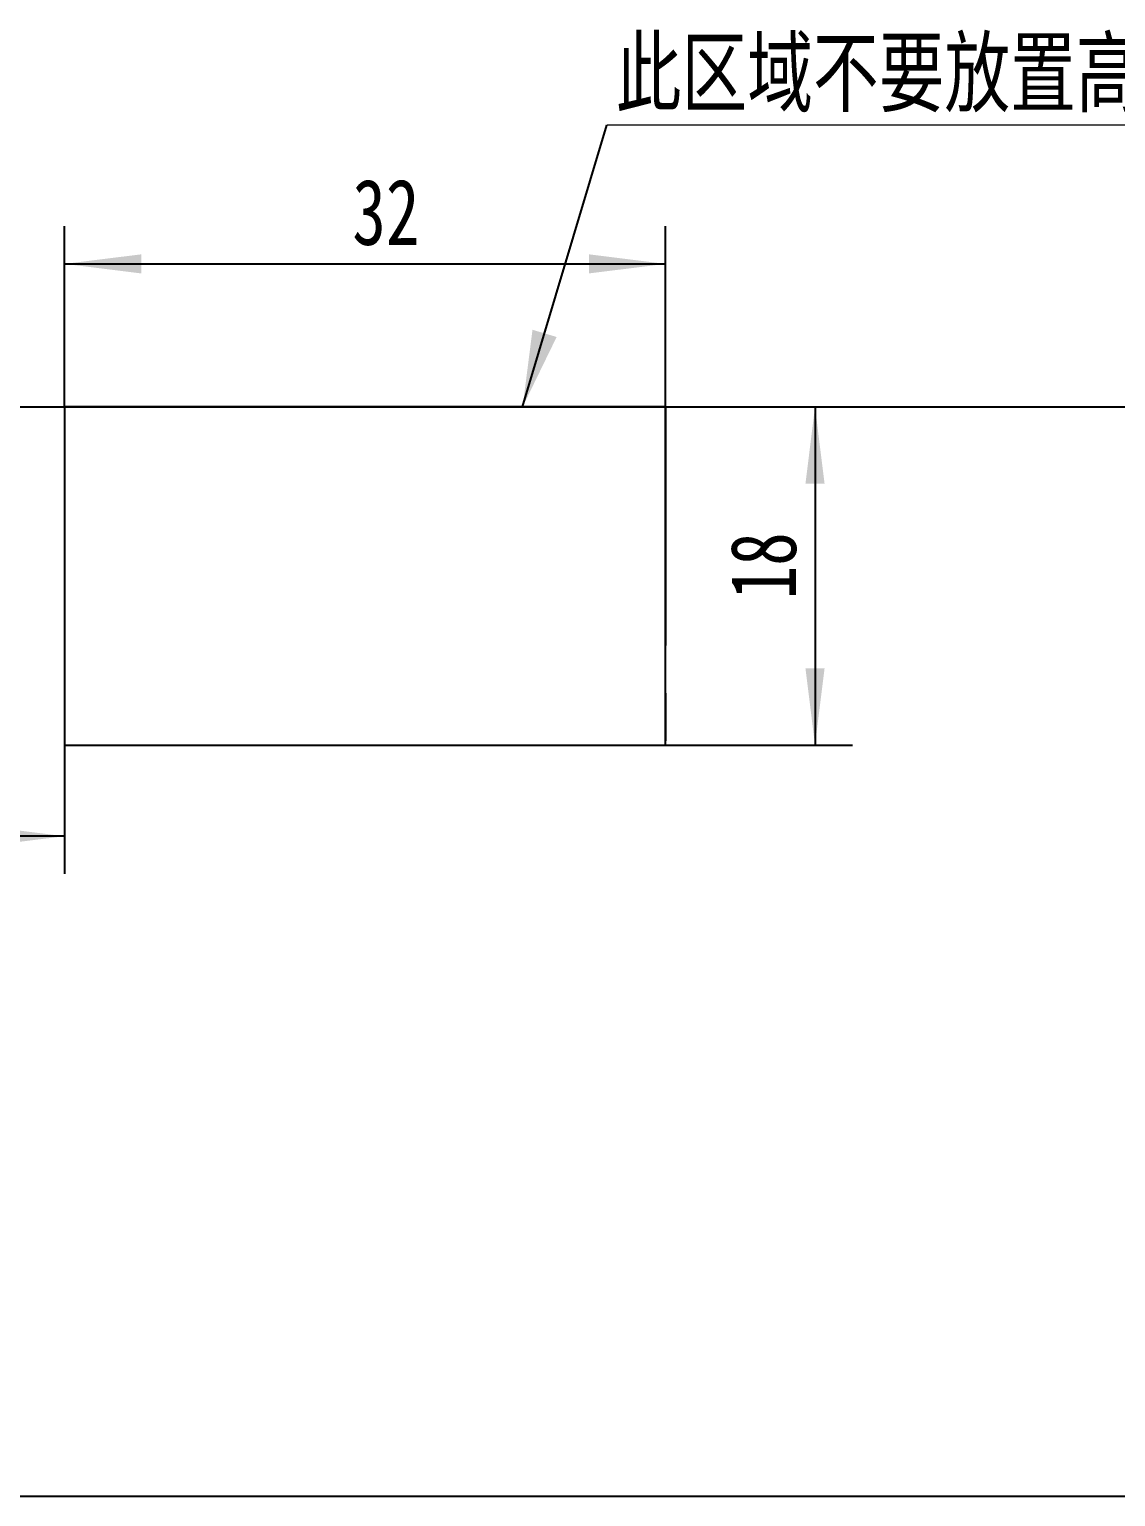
# Model space of a CAD drawing. Header units: millimetres. Extents: x 472 to 883, y 177 to 274.
# Drawn here: x 761.5 to 819.3, y 189.2 to 267.3 of the extents above; entities that cross this region are included whole.
import ezdxf

# ---------------------------------------------------------------- set-up
doc = ezdxf.new("R2010")
doc.units = ezdxf.units.MM
doc.linetypes.add('CENTERX2', pattern=[20.32, 12.7, -2.54, 2.54, -2.54])
doc.layers.add('中心线层', color=1, linetype='CENTERX2', lineweight=25)
doc.layers.add('标注层', color=150, linetype='Continuous', lineweight=25)
doc.styles.add('SLDTEXTSTYLE0', font='hyswlongfangsong.ttf', dxfattribs={"bigfont": 'bigfont'})
doc.styles.add('SLDTEXTSTYLE2', font='hyswlongfangsong.ttf')
doc.styles.get("Standard").update_dxf_attribs({"font": 'hyswlongfangsong.ttf'})
doc.dimstyles.new('SLDDIMSTYLE0', dxfattribs={"dimtxt": 3.5, "dimasz": 4.08, "dimexe": 0, "dimexo": 0.0625, "dimgap": 0.875, "dimtad": 2, "dimrnd": 1e-09, "dimzin": 12, "dimdsep": 46, "dimtxsty": 'SLDTEXTSTYLE2', "dimsah": 1, "dimcen": 0.09, "dimadec": 0, "dimazin": 3, "dimtfac": 1, "dimtofl": 0, "dimtmove": 0, "dimatfit": 3, "dimfxl": 0, "dimfrac": 2, "dimtolj": 1, "dimtzin": 12, "dimarcsym": 0})
doc.dimstyles.new('SLDDIMSTYLE1', dxfattribs={"dimtxt": 3.5, "dimasz": 4.08, "dimexe": 0, "dimexo": 0.0625, "dimgap": 0.875, "dimtad": 2, "dimrnd": 1e-09, "dimzin": 12, "dimdsep": 46, "dimtxsty": 'SLDTEXTSTYLE2', "dimsah": 1, "dimcen": 0.09, "dimadec": 0, "dimazin": 3, "dimtfac": 1, "dimtmove": 0, "dimatfit": 0, "dimfxl": 0, "dimfrac": 2, "dimtolj": 1, "dimtzin": 12, "dimarcsym": 0})
doc.dimstyles.new('SLDDIMSTYLE5', dxfattribs={"dimtxt": 0.18, "dimasz": 4.08, "dimexe": 0, "dimexo": 0.0625, "dimgap": 0, "dimtad": 0, "dimtih": 1, "dimtoh": 1, "dimdec": 0, "dimrnd": 1e-09, "dimzin": 0, "dimdsep": 46, "dimtxsty": 'Standard', "dimsah": 1, "dimcen": 0.09, "dimadec": 0, "dimazin": 0, "dimtfac": 4.08, "dimtdec": 0, "dimtofl": 0, "dimtmove": 0, "dimatfit": 3, "dimfxl": 0, "dimfrac": 2, "dimtolj": 1, "dimtzin": 0, "dimarcsym": 0})

# ---------------------------------------------------------------- blocks, each defined once
blk = doc.blocks.new('_D_15')
at = {"layer": '标注层'}
for p, q in [((763.35, 229.169), (763.35, 222.318)), ((763.35, 224.318), (733.35, 224.318))]:
    blk.add_line(p, q, dxfattribs=at)
for points in [[(733.35, 224.318), (737.43, 223.81), (737.43, 224.826)], [(763.35, 224.318), (759.27, 224.826), (759.27, 223.81)]]:
    blk.add_solid(points, dxfattribs=at)
at = {"layer": '标注层', "insert": (744.186, 228.829), "char_height": 3.5, "attachment_point": 1, "style": 'SLDTEXTSTYLE2'}
blk.add_mtext('30', dxfattribs=at)
blk = doc.blocks.new('_D_16')
at = {"layer": '标注层'}
for p, q in [((763.35, 247.169), (805.306, 247.169)), ((803.306, 247.169), (803.306, 229.169)), ((763.35, 229.169), (805.306, 229.169))]:
    blk.add_line(p, q, dxfattribs=at)
for points in [[(803.306, 247.169), (802.798, 243.089), (803.814, 243.089)], [(803.306, 229.169), (803.814, 233.249), (802.798, 233.249)]]:
    blk.add_solid(points, dxfattribs=at)
at = {"layer": '标注层', "insert": (798.794, 236.924), "char_height": 3.5, "attachment_point": 1, "rotation": 90, "style": 'SLDTEXTSTYLE2'}
blk.add_mtext('18', dxfattribs=at)
blk = doc.blocks.new('_D_17')
at = {"layer": '标注层'}
for p, q in [((763.35, 247.169), (763.35, 256.777)), ((795.35, 247.169), (795.35, 256.777)), ((763.35, 254.777), (795.35, 254.777))]:
    blk.add_line(p, q, dxfattribs=at)
for points in [[(763.35, 254.777), (767.43, 254.269), (767.43, 255.285)], [(795.35, 254.777), (791.27, 255.285), (791.27, 254.269)]]:
    blk.add_solid(points, dxfattribs=at)
at = {"layer": '标注层', "insert": (778.674, 259.288), "char_height": 3.5, "attachment_point": 1, "style": 'SLDTEXTSTYLE2'}
blk.add_mtext('32', dxfattribs=at)
blk = doc.blocks.new('SW_NOTE_0')
at = {"color": 0, "linetype": 'Continuous', "lineweight": 0}
blk.add_line((50.654, 0), (0, 0), dxfattribs=at)
at = {"color": 0, "linetype": 'Continuous', "lineweight": 0, "insert": (0.479, 4.557), "char_height": 3.5, "attachment_point": 1, "style": 'SLDTEXTSTYLE0'}
blk.add_mtext('此区域不要放置高度5mm以上的元器件', dxfattribs=at)

msp = doc.modelspace()

# ---------------------------------------------------------------- linework, layer by layer
at = {"color": 7, "linetype": 'Continuous', "lineweight": 25}
for p, q in [((759.35, 247.169), (763.35, 247.169)), ((763.35, 247.169), (763.35, 229.169)), ((795.35, 247.169), (763.35, 247.169)), ((795.35, 229.169), (795.35, 247.169)), ((795.35, 247.169), (820.532, 247.169)), ((763.35, 229.169), (795.35, 229.169)), ((883.35, 189.169), (733.35, 189.169))]:
    msp.add_line(p, q, dxfattribs=at)
at = {"layer": '中心线层'}
for p, q in [((763.35, 247.169), (795.35, 247.169)), ((763.35, 247.169), (763.35, 229.169)), ((795.35, 247.169), (795.35, 229.169)), ((763.35, 229.169), (795.35, 229.169))]:
    msp.add_line(p, q, dxfattribs=at)

# ---------------------------------------------------------------- block references
at = {"color": 7, "linetype": 'Continuous', "lineweight": 0}
msp.add_blockref('SW_NOTE_0', (792.217, 262.168), dxfattribs=at)

# ---------------------------------------------------------------- dimensions: what is measured, and where the dimension line sits
at = {"layer": '标注层'}
for base, p1, p2, picture, middle in [((795.35, 254.777), (763.35, 247.169), (795.35, 247.169), '_D_17', (780.211, 254.777)), ((733.35, 224.318), (763.35, 229.169), (733.35, 247.169), '_D_15', (745.722, 224.318))]:
    dim = msp.add_linear_dim(base=base, p1=p1, p2=p2, dimstyle='SLDDIMSTYLE0', dxfattribs=at)
    dim.commit()
    dim.dimension.update_dxf_attribs({"geometry": picture, "text_midpoint": middle, "dimtype": 160})
dim = msp.add_linear_dim(base=(803.306, 229.169), p1=(763.35, 247.169), p2=(763.35, 229.169), angle=90, dimstyle='SLDDIMSTYLE1', dxfattribs=at)
dim.commit()
dim.dimension.update_dxf_attribs({"geometry": '_D_16', "text_midpoint": (803.306, 238.457), "dimtype": 160})

# ---------------------------------------------------------------- leaders
at = {"color": 7, "linetype": 'Continuous', "lineweight": 0}
msp.add_leader([(787.74, 247.169), (792.217, 262.168)], dimstyle='SLDDIMSTYLE5', dxfattribs=at)

doc.saveas('drawing.dxf')
